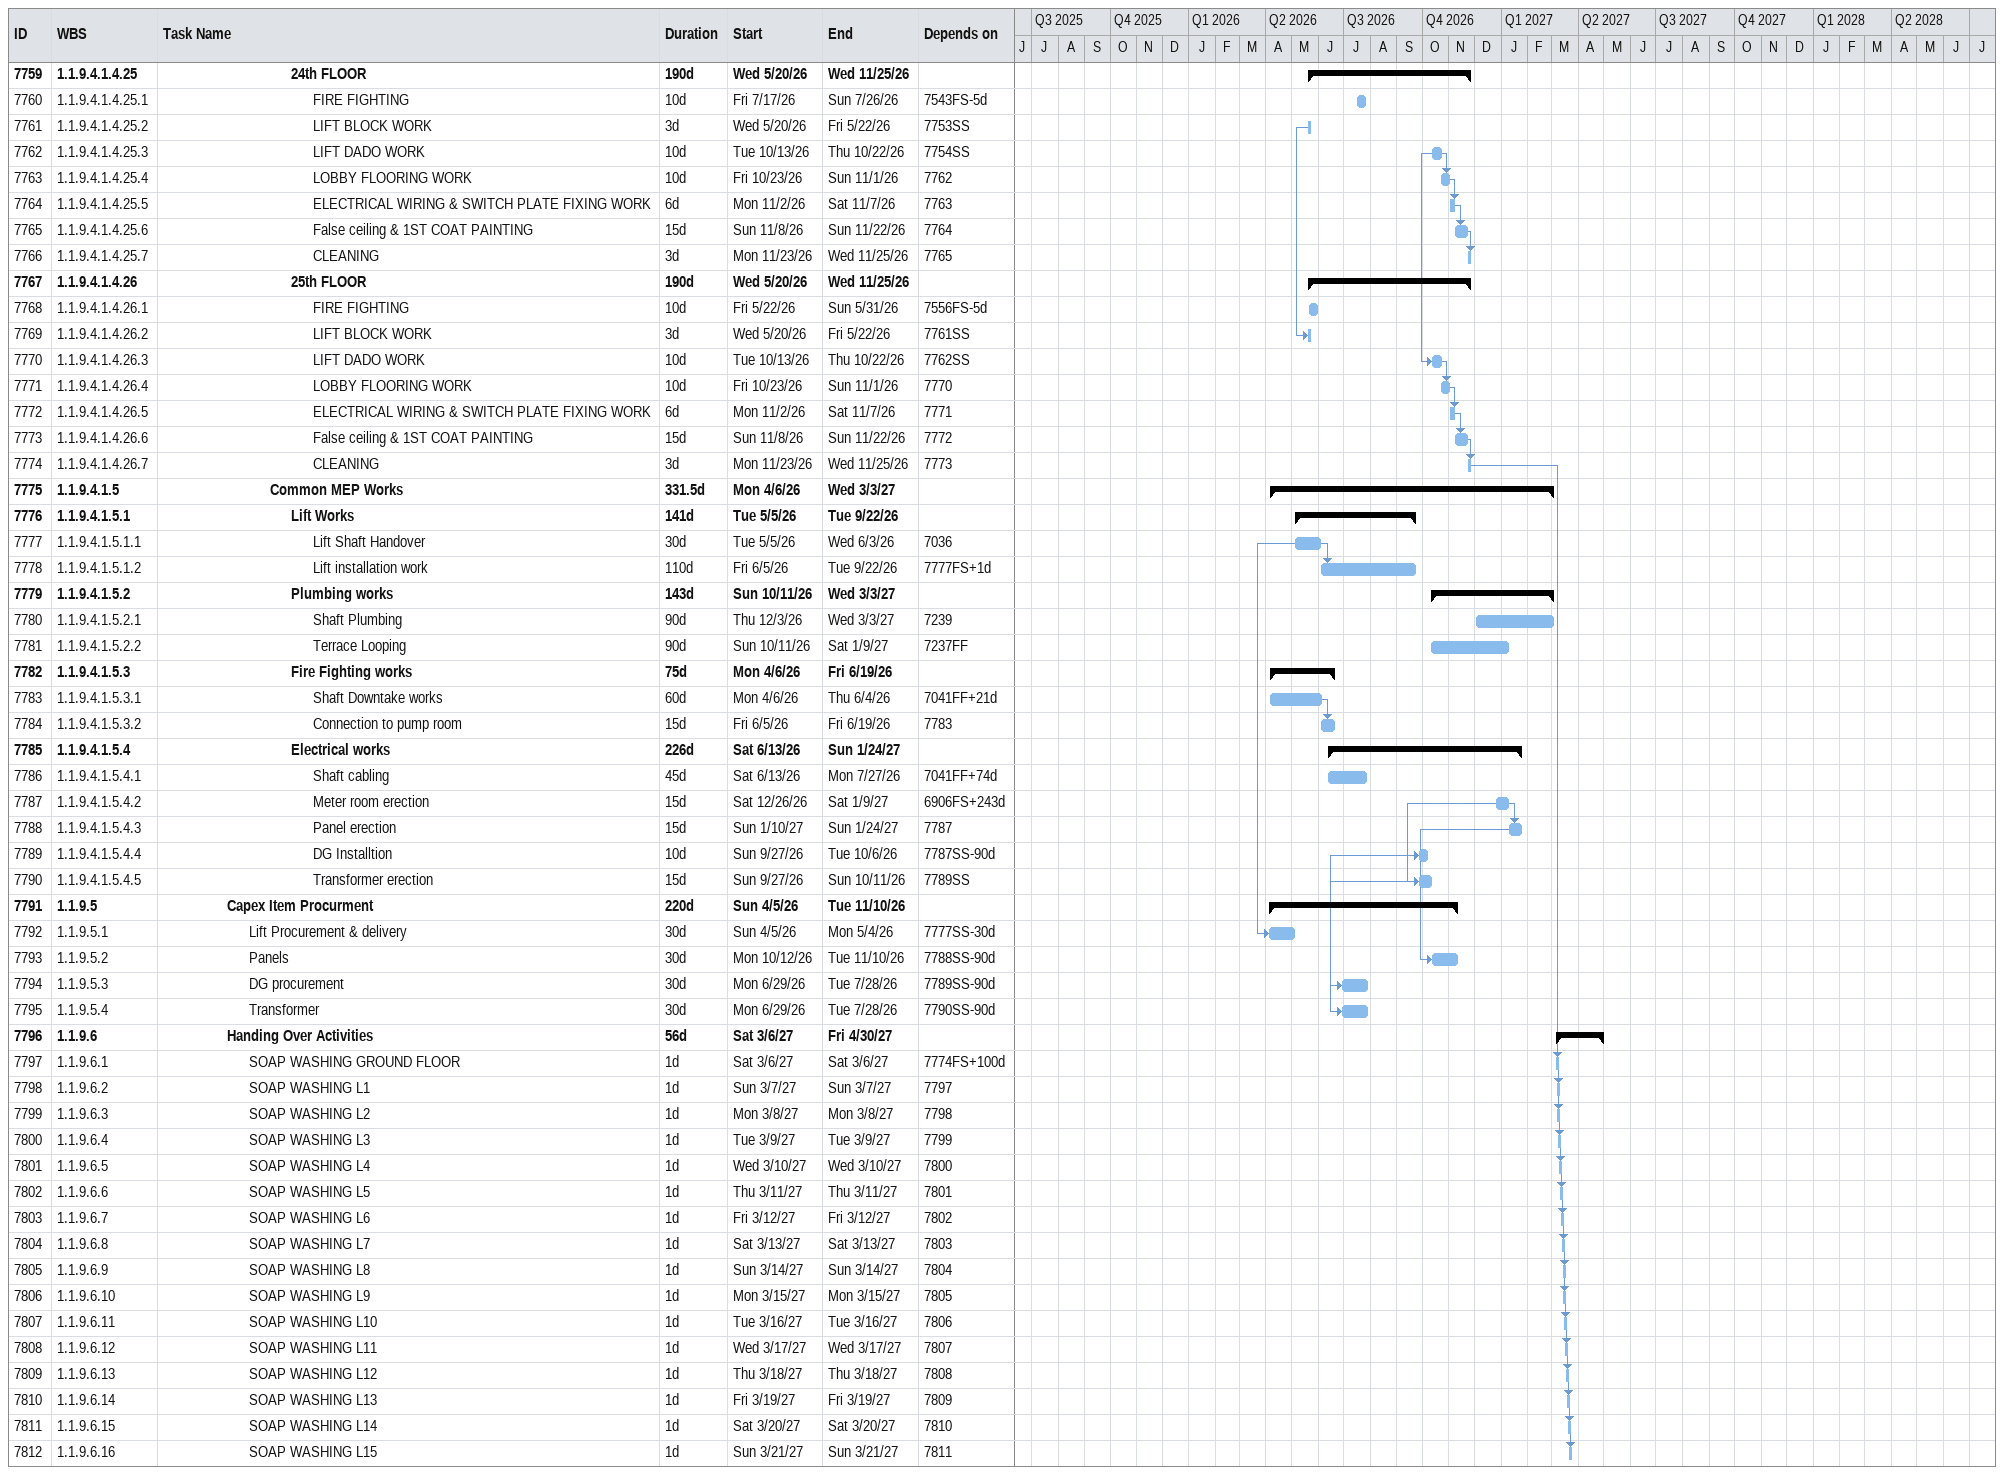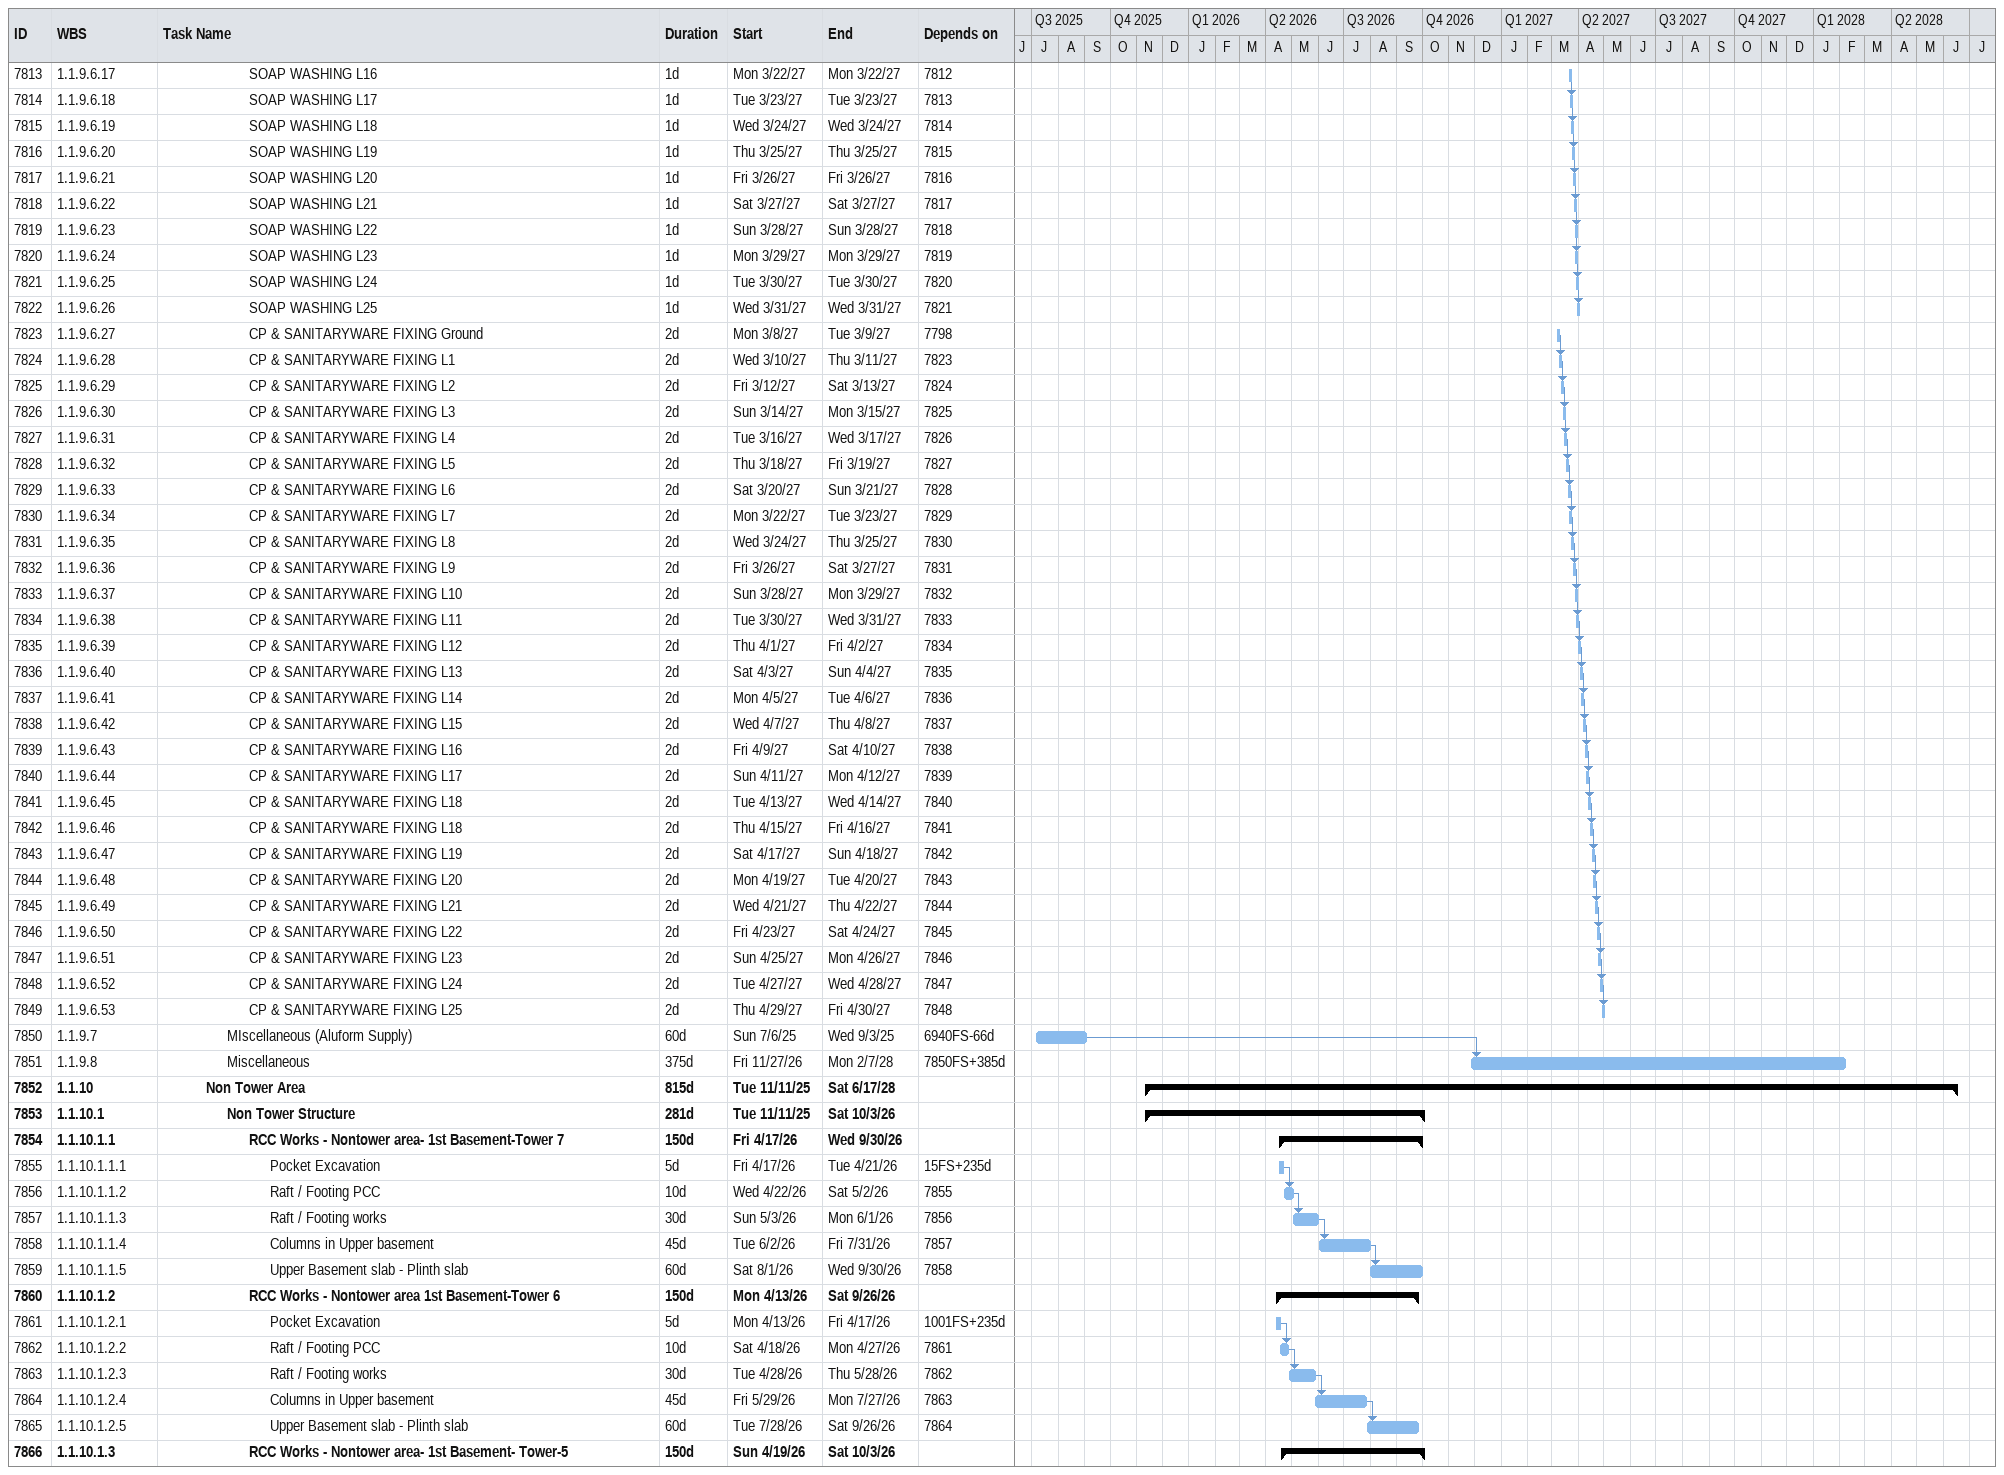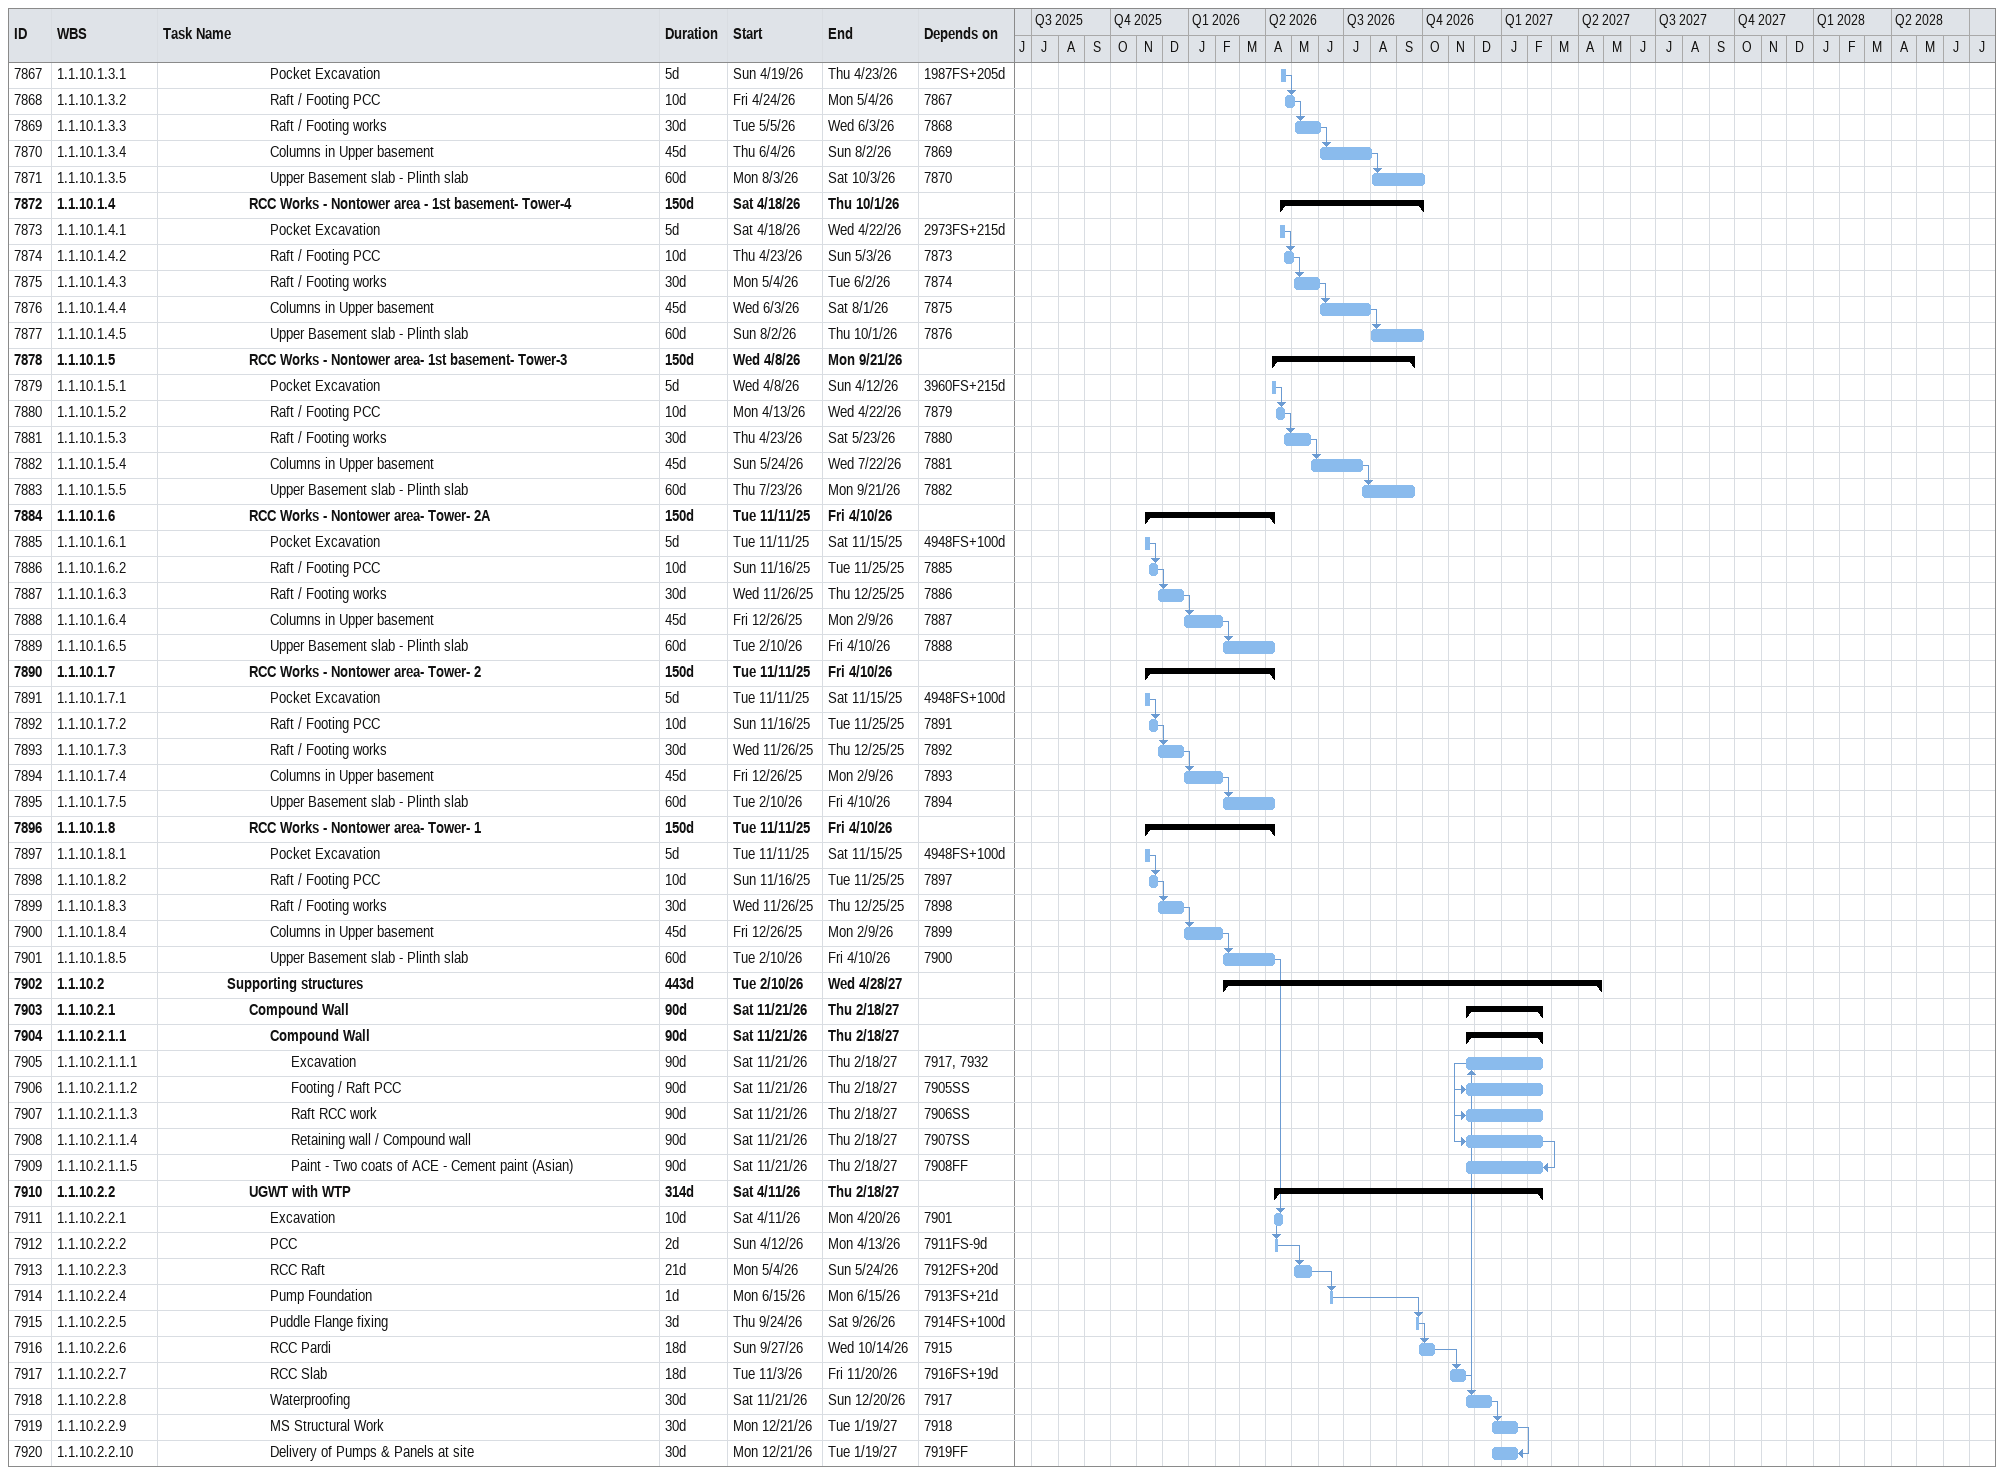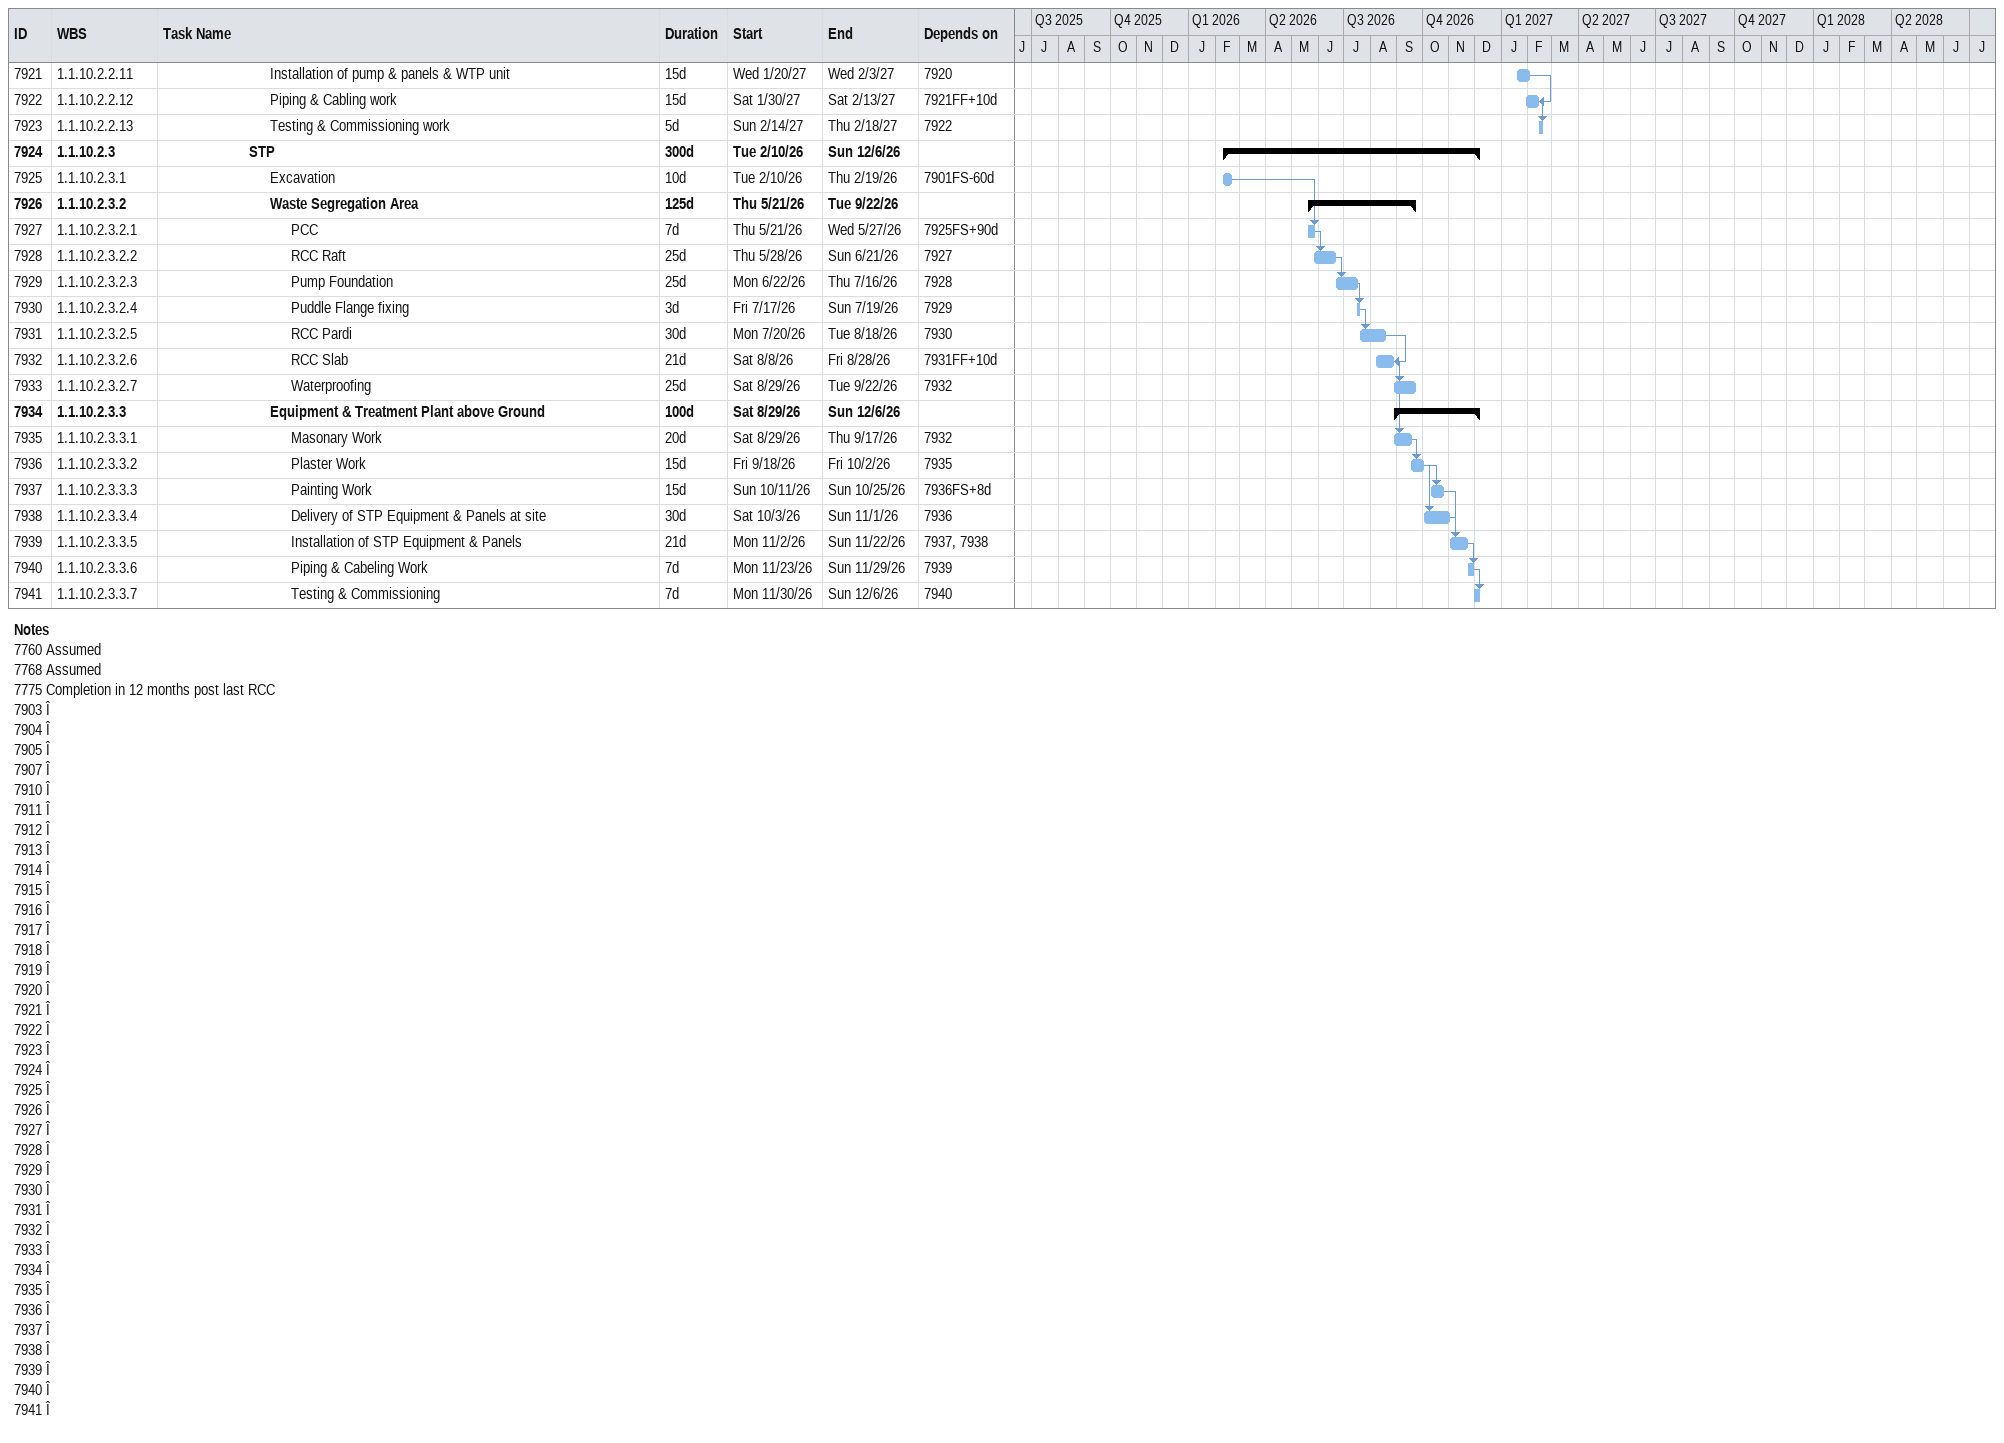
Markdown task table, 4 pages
| ID | WBS | Task | Duration | Start | Finish | Predecessors |
|---|---|---|---|---|---|---|
| 7759 | 1.1.9.4.1.4.25 | **24th FLOOR** | 190d | 2026-05-20 | 2026-11-25 |  |
| 7760 | 1.1.9.4.1.4.25.1 | FIRE FIGHTING | 10d | 2026-07-17 | 2026-07-26 | 7543FS-5d |
| 7761 | 1.1.9.4.1.4.25.2 | LIFT BLOCK WORK | 3d | 2026-05-20 | 2026-05-22 | 7753SS |
| 7762 | 1.1.9.4.1.4.25.3 | LIFT DADO WORK | 10d | 2026-10-13 | 2026-10-22 | 7754SS |
| 7763 | 1.1.9.4.1.4.25.4 | LOBBY FLOORING WORK | 10d | 2026-10-23 | 2026-11-01 | 7762 |
| 7764 | 1.1.9.4.1.4.25.5 | ELECTRICAL WIRING & SWITCH PLATE FIXING WORK | 6d | 2026-11-02 | 2026-11-07 | 7763 |
| 7765 | 1.1.9.4.1.4.25.6 | False ceiling & 1ST COAT PAINTING | 15d | 2026-11-08 | 2026-11-22 | 7764 |
| 7766 | 1.1.9.4.1.4.25.7 | CLEANING | 3d | 2026-11-23 | 2026-11-25 | 7765 |
| 7767 | 1.1.9.4.1.4.26 | **25th FLOOR** | 190d | 2026-05-20 | 2026-11-25 |  |
| 7768 | 1.1.9.4.1.4.26.1 | FIRE FIGHTING | 10d | 2026-05-22 | 2026-05-31 | 7556FS-5d |
| 7769 | 1.1.9.4.1.4.26.2 | LIFT BLOCK WORK | 3d | 2026-05-20 | 2026-05-22 | 7761SS |
| 7770 | 1.1.9.4.1.4.26.3 | LIFT DADO WORK | 10d | 2026-10-13 | 2026-10-22 | 7762SS |
| 7771 | 1.1.9.4.1.4.26.4 | LOBBY FLOORING WORK | 10d | 2026-10-23 | 2026-11-01 | 7770 |
| 7772 | 1.1.9.4.1.4.26.5 | ELECTRICAL WIRING & SWITCH PLATE FIXING WORK | 6d | 2026-11-02 | 2026-11-07 | 7771 |
| 7773 | 1.1.9.4.1.4.26.6 | False ceiling & 1ST COAT PAINTING | 15d | 2026-11-08 | 2026-11-22 | 7772 |
| 7774 | 1.1.9.4.1.4.26.7 | CLEANING | 3d | 2026-11-23 | 2026-11-25 | 7773 |
| 7775 | 1.1.9.4.1.5 | **Common MEP Works** | 331.5d | 2026-04-06 | 2027-03-03 |  |
| 7776 | 1.1.9.4.1.5.1 | **Lift Works** | 141d | 2026-05-05 | 2026-09-22 |  |
| 7777 | 1.1.9.4.1.5.1.1 | Lift Shaft Handover | 30d | 2026-05-05 | 2026-06-03 | 7036 |
| 7778 | 1.1.9.4.1.5.1.2 | Lift installation work | 110d | 2026-06-05 | 2026-09-22 | 7777FS+1d |
| 7779 | 1.1.9.4.1.5.2 | **Plumbing works** | 143d | 2026-10-11 | 2027-03-03 |  |
| 7780 | 1.1.9.4.1.5.2.1 | Shaft Plumbing | 90d | 2026-12-03 | 2027-03-03 | 7239 |
| 7781 | 1.1.9.4.1.5.2.2 | Terrace Looping | 90d | 2026-10-11 | 2027-01-09 | 7237FF |
| 7782 | 1.1.9.4.1.5.3 | **Fire Fighting works** | 75d | 2026-04-06 | 2026-06-19 |  |
| 7783 | 1.1.9.4.1.5.3.1 | Shaft Downtake works | 60d | 2026-04-06 | 2026-06-04 | 7041FF+21d |
| 7784 | 1.1.9.4.1.5.3.2 | Connection to pump room | 15d | 2026-06-05 | 2026-06-19 | 7783 |
| 7785 | 1.1.9.4.1.5.4 | **Electrical works** | 226d | 2026-06-13 | 2027-01-24 |  |
| 7786 | 1.1.9.4.1.5.4.1 | Shaft cabling | 45d | 2026-06-13 | 2026-07-27 | 7041FF+74d |
| 7787 | 1.1.9.4.1.5.4.2 | Meter room erection | 15d | 2026-12-26 | 2027-01-09 | 6906FS+243d |
| 7788 | 1.1.9.4.1.5.4.3 | Panel erection | 15d | 2027-01-10 | 2027-01-24 | 7787 |
| 7789 | 1.1.9.4.1.5.4.4 | DG Installtion | 10d | 2026-09-27 | 2026-10-06 | 7787SS-90d |
| 7790 | 1.1.9.4.1.5.4.5 | Transformer erection | 15d | 2026-09-27 | 2026-10-11 | 7789SS |
| 7791 | 1.1.9.5 | **Capex Item Procurment** | 220d | 2026-04-05 | 2026-11-10 |  |
| 7792 | 1.1.9.5.1 | Lift Procurement & delivery | 30d | 2026-04-05 | 2026-05-04 | 7777SS-30d |
| 7793 | 1.1.9.5.2 | Panels | 30d | 2026-10-12 | 2026-11-10 | 7788SS-90d |
| 7794 | 1.1.9.5.3 | DG procurement | 30d | 2026-06-29 | 2026-07-28 | 7789SS-90d |
| 7795 | 1.1.9.5.4 | Transformer | 30d | 2026-06-29 | 2026-07-28 | 7790SS-90d |
| 7796 | 1.1.9.6 | **Handing Over Activities** | 56d | 2027-03-06 | 2027-04-30 |  |
| 7797 | 1.1.9.6.1 | SOAP WASHING GROUND FLOOR | 1d | 2027-03-06 | 2027-03-06 | 7774FS+100d |
| 7798 | 1.1.9.6.2 | SOAP WASHING L1 | 1d | 2027-03-07 | 2027-03-07 | 7797 |
| 7799 | 1.1.9.6.3 | SOAP WASHING L2 | 1d | 2027-03-08 | 2027-03-08 | 7798 |
| 7800 | 1.1.9.6.4 | SOAP WASHING L3 | 1d | 2027-03-09 | 2027-03-09 | 7799 |
| 7801 | 1.1.9.6.5 | SOAP WASHING L4 | 1d | 2027-03-10 | 2027-03-10 | 7800 |
| 7802 | 1.1.9.6.6 | SOAP WASHING L5 | 1d | 2027-03-11 | 2027-03-11 | 7801 |
| 7803 | 1.1.9.6.7 | SOAP WASHING L6 | 1d | 2027-03-12 | 2027-03-12 | 7802 |
| 7804 | 1.1.9.6.8 | SOAP WASHING L7 | 1d | 2027-03-13 | 2027-03-13 | 7803 |
| 7805 | 1.1.9.6.9 | SOAP WASHING L8 | 1d | 2027-03-14 | 2027-03-14 | 7804 |
| 7806 | 1.1.9.6.10 | SOAP WASHING L9 | 1d | 2027-03-15 | 2027-03-15 | 7805 |
| 7807 | 1.1.9.6.11 | SOAP WASHING L10 | 1d | 2027-03-16 | 2027-03-16 | 7806 |
| 7808 | 1.1.9.6.12 | SOAP WASHING L11 | 1d | 2027-03-17 | 2027-03-17 | 7807 |
| 7809 | 1.1.9.6.13 | SOAP WASHING L12 | 1d | 2027-03-18 | 2027-03-18 | 7808 |
| 7810 | 1.1.9.6.14 | SOAP WASHING L13 | 1d | 2027-03-19 | 2027-03-19 | 7809 |
| 7811 | 1.1.9.6.15 | SOAP WASHING L14 | 1d | 2027-03-20 | 2027-03-20 | 7810 |
| 7812 | 1.1.9.6.16 | SOAP WASHING L15 | 1d | 2027-03-21 | 2027-03-21 | 7811 |
| 7813 | 1.1.9.6.17 | SOAP WASHING L16 | 1d | 2027-03-22 | 2027-03-22 | 7812 |
| 7814 | 1.1.9.6.18 | SOAP WASHING L17 | 1d | 2027-03-23 | 2027-03-23 | 7813 |
| 7815 | 1.1.9.6.19 | SOAP WASHING L18 | 1d | 2027-03-24 | 2027-03-24 | 7814 |
| 7816 | 1.1.9.6.20 | SOAP WASHING L19 | 1d | 2027-03-25 | 2027-03-25 | 7815 |
| 7817 | 1.1.9.6.21 | SOAP WASHING L20 | 1d | 2027-03-26 | 2027-03-26 | 7816 |
| 7818 | 1.1.9.6.22 | SOAP WASHING L21 | 1d | 2027-03-27 | 2027-03-27 | 7817 |
| 7819 | 1.1.9.6.23 | SOAP WASHING L22 | 1d | 2027-03-28 | 2027-03-28 | 7818 |
| 7820 | 1.1.9.6.24 | SOAP WASHING L23 | 1d | 2027-03-29 | 2027-03-29 | 7819 |
| 7821 | 1.1.9.6.25 | SOAP WASHING L24 | 1d | 2027-03-30 | 2027-03-30 | 7820 |
| 7822 | 1.1.9.6.26 | SOAP WASHING L25 | 1d | 2027-03-31 | 2027-03-31 | 7821 |
| 7823 | 1.1.9.6.27 | CP & SANITARYWARE FIXING Ground | 2d | 2027-03-08 | 2027-03-09 | 7798 |
| 7824 | 1.1.9.6.28 | CP & SANITARYWARE FIXING L1 | 2d | 2027-03-10 | 2027-03-11 | 7823 |
| 7825 | 1.1.9.6.29 | CP & SANITARYWARE FIXING L2 | 2d | 2027-03-12 | 2027-03-13 | 7824 |
| 7826 | 1.1.9.6.30 | CP & SANITARYWARE FIXING L3 | 2d | 2027-03-14 | 2027-03-15 | 7825 |
| 7827 | 1.1.9.6.31 | CP & SANITARYWARE FIXING L4 | 2d | 2027-03-16 | 2027-03-17 | 7826 |
| 7828 | 1.1.9.6.32 | CP & SANITARYWARE FIXING L5 | 2d | 2027-03-18 | 2027-03-19 | 7827 |
| 7829 | 1.1.9.6.33 | CP & SANITARYWARE FIXING L6 | 2d | 2027-03-20 | 2027-03-21 | 7828 |
| 7830 | 1.1.9.6.34 | CP & SANITARYWARE FIXING L7 | 2d | 2027-03-22 | 2027-03-23 | 7829 |
| 7831 | 1.1.9.6.35 | CP & SANITARYWARE FIXING L8 | 2d | 2027-03-24 | 2027-03-25 | 7830 |
| 7832 | 1.1.9.6.36 | CP & SANITARYWARE FIXING L9 | 2d | 2027-03-26 | 2027-03-27 | 7831 |
| 7833 | 1.1.9.6.37 | CP & SANITARYWARE FIXING L10 | 2d | 2027-03-28 | 2027-03-29 | 7832 |
| 7834 | 1.1.9.6.38 | CP & SANITARYWARE FIXING L11 | 2d | 2027-03-30 | 2027-03-31 | 7833 |
| 7835 | 1.1.9.6.39 | CP & SANITARYWARE FIXING L12 | 2d | 2027-04-01 | 2027-04-02 | 7834 |
| 7836 | 1.1.9.6.40 | CP & SANITARYWARE FIXING L13 | 2d | 2027-04-03 | 2027-04-04 | 7835 |
| 7837 | 1.1.9.6.41 | CP & SANITARYWARE FIXING L14 | 2d | 2027-04-05 | 2027-04-06 | 7836 |
| 7838 | 1.1.9.6.42 | CP & SANITARYWARE FIXING L15 | 2d | 2027-04-07 | 2027-04-08 | 7837 |
| 7839 | 1.1.9.6.43 | CP & SANITARYWARE FIXING L16 | 2d | 2027-04-09 | 2027-04-10 | 7838 |
| 7840 | 1.1.9.6.44 | CP & SANITARYWARE FIXING L17 | 2d | 2027-04-11 | 2027-04-12 | 7839 |
| 7841 | 1.1.9.6.45 | CP & SANITARYWARE FIXING L18 | 2d | 2027-04-13 | 2027-04-14 | 7840 |
| 7842 | 1.1.9.6.46 | CP & SANITARYWARE FIXING L18 | 2d | 2027-04-15 | 2027-04-16 | 7841 |
| 7843 | 1.1.9.6.47 | CP & SANITARYWARE FIXING L19 | 2d | 2027-04-17 | 2027-04-18 | 7842 |
| 7844 | 1.1.9.6.48 | CP & SANITARYWARE FIXING L20 | 2d | 2027-04-19 | 2027-04-20 | 7843 |
| 7845 | 1.1.9.6.49 | CP & SANITARYWARE FIXING L21 | 2d | 2027-04-21 | 2027-04-22 | 7844 |
| 7846 | 1.1.9.6.50 | CP & SANITARYWARE FIXING L22 | 2d | 2027-04-23 | 2027-04-24 | 7845 |
| 7847 | 1.1.9.6.51 | CP & SANITARYWARE FIXING L23 | 2d | 2027-04-25 | 2027-04-26 | 7846 |
| 7848 | 1.1.9.6.52 | CP & SANITARYWARE FIXING L24 | 2d | 2027-04-27 | 2027-04-28 | 7847 |
| 7849 | 1.1.9.6.53 | CP & SANITARYWARE FIXING L25 | 2d | 2027-04-29 | 2027-04-30 | 7848 |
| 7850 | 1.1.9.7 | MIscellaneous (Aluform Supply) | 60d | 2025-07-06 | 2025-09-03 | 6940FS-66d |
| 7851 | 1.1.9.8 | Miscellaneous | 375d | 2026-11-27 | 2028-02-07 | 7850FS+385d |
| 7852 | 1.1.10 | **Non Tower Area** | 815d | 2025-11-11 | 2028-06-17 |  |
| 7853 | 1.1.10.1 | **Non Tower Structure** | 281d | 2025-11-11 | 2026-10-03 |  |
| 7854 | 1.1.10.1.1 | **RCC Works - Nontower area- 1st Basement-Tower 7** | 150d | 2026-04-17 | 2026-09-30 |  |
| 7855 | 1.1.10.1.1.1 | Pocket Excavation | 5d | 2026-04-17 | 2026-04-21 | 15FS+235d |
| 7856 | 1.1.10.1.1.2 | Raft / Footing PCC | 10d | 2026-04-22 | 2026-05-02 | 7855 |
| 7857 | 1.1.10.1.1.3 | Raft / Footing works | 30d | 2026-05-03 | 2026-06-01 | 7856 |
| 7858 | 1.1.10.1.1.4 | Columns in Upper basement | 45d | 2026-06-02 | 2026-07-31 | 7857 |
| 7859 | 1.1.10.1.1.5 | Upper Basement slab - Plinth slab | 60d | 2026-08-01 | 2026-09-30 | 7858 |
| 7860 | 1.1.10.1.2 | **RCC Works - Nontower area 1st Basement-Tower 6** | 150d | 2026-04-13 | 2026-09-26 |  |
| 7861 | 1.1.10.1.2.1 | Pocket Excavation | 5d | 2026-04-13 | 2026-04-17 | 1001FS+235d |
| 7862 | 1.1.10.1.2.2 | Raft / Footing PCC | 10d | 2026-04-18 | 2026-04-27 | 7861 |
| 7863 | 1.1.10.1.2.3 | Raft / Footing works | 30d | 2026-04-28 | 2026-05-28 | 7862 |
| 7864 | 1.1.10.1.2.4 | Columns in Upper basement | 45d | 2026-05-29 | 2026-07-27 | 7863 |
| 7865 | 1.1.10.1.2.5 | Upper Basement slab - Plinth slab | 60d | 2026-07-28 | 2026-09-26 | 7864 |
| 7866 | 1.1.10.1.3 | **RCC Works - Nontower area- 1st Basement- Tower-5** | 150d | 2026-04-19 | 2026-10-03 |  |
| 7867 | 1.1.10.1.3.1 | Pocket Excavation | 5d | 2026-04-19 | 2026-04-23 | 1987FS+205d |
| 7868 | 1.1.10.1.3.2 | Raft / Footing PCC | 10d | 2026-04-24 | 2026-05-04 | 7867 |
| 7869 | 1.1.10.1.3.3 | Raft / Footing works | 30d | 2026-05-05 | 2026-06-03 | 7868 |
| 7870 | 1.1.10.1.3.4 | Columns in Upper basement | 45d | 2026-06-04 | 2026-08-02 | 7869 |
| 7871 | 1.1.10.1.3.5 | Upper Basement slab - Plinth slab | 60d | 2026-08-03 | 2026-10-03 | 7870 |
| 7872 | 1.1.10.1.4 | **RCC Works - Nontower area - 1st basement- Tower-4** | 150d | 2026-04-18 | 2026-10-01 |  |
| 7873 | 1.1.10.1.4.1 | Pocket Excavation | 5d | 2026-04-18 | 2026-04-22 | 2973FS+215d |
| 7874 | 1.1.10.1.4.2 | Raft / Footing PCC | 10d | 2026-04-23 | 2026-05-03 | 7873 |
| 7875 | 1.1.10.1.4.3 | Raft / Footing works | 30d | 2026-05-04 | 2026-06-02 | 7874 |
| 7876 | 1.1.10.1.4.4 | Columns in Upper basement | 45d | 2026-06-03 | 2026-08-01 | 7875 |
| 7877 | 1.1.10.1.4.5 | Upper Basement slab - Plinth slab | 60d | 2026-08-02 | 2026-10-01 | 7876 |
| 7878 | 1.1.10.1.5 | **RCC Works - Nontower area- 1st basement- Tower-3** | 150d | 2026-04-08 | 2026-09-21 |  |
| 7879 | 1.1.10.1.5.1 | Pocket Excavation | 5d | 2026-04-08 | 2026-04-12 | 3960FS+215d |
| 7880 | 1.1.10.1.5.2 | Raft / Footing PCC | 10d | 2026-04-13 | 2026-04-22 | 7879 |
| 7881 | 1.1.10.1.5.3 | Raft / Footing works | 30d | 2026-04-23 | 2026-05-23 | 7880 |
| 7882 | 1.1.10.1.5.4 | Columns in Upper basement | 45d | 2026-05-24 | 2026-07-22 | 7881 |
| 7883 | 1.1.10.1.5.5 | Upper Basement slab - Plinth slab | 60d | 2026-07-23 | 2026-09-21 | 7882 |
| 7884 | 1.1.10.1.6 | **RCC Works - Nontower area- Tower- 2A** | 150d | 2025-11-11 | 2026-04-10 |  |
| 7885 | 1.1.10.1.6.1 | Pocket Excavation | 5d | 2025-11-11 | 2025-11-15 | 4948FS+100d |
| 7886 | 1.1.10.1.6.2 | Raft / Footing PCC | 10d | 2025-11-16 | 2025-11-25 | 7885 |
| 7887 | 1.1.10.1.6.3 | Raft / Footing works | 30d | 2025-11-26 | 2025-12-25 | 7886 |
| 7888 | 1.1.10.1.6.4 | Columns in Upper basement | 45d | 2025-12-26 | 2026-02-09 | 7887 |
| 7889 | 1.1.10.1.6.5 | Upper Basement slab - Plinth slab | 60d | 2026-02-10 | 2026-04-10 | 7888 |
| 7890 | 1.1.10.1.7 | **RCC Works - Nontower area- Tower- 2** | 150d | 2025-11-11 | 2026-04-10 |  |
| 7891 | 1.1.10.1.7.1 | Pocket Excavation | 5d | 2025-11-11 | 2025-11-15 | 4948FS+100d |
| 7892 | 1.1.10.1.7.2 | Raft / Footing PCC | 10d | 2025-11-16 | 2025-11-25 | 7891 |
| 7893 | 1.1.10.1.7.3 | Raft / Footing works | 30d | 2025-11-26 | 2025-12-25 | 7892 |
| 7894 | 1.1.10.1.7.4 | Columns in Upper basement | 45d | 2025-12-26 | 2026-02-09 | 7893 |
| 7895 | 1.1.10.1.7.5 | Upper Basement slab - Plinth slab | 60d | 2026-02-10 | 2026-04-10 | 7894 |
| 7896 | 1.1.10.1.8 | **RCC Works - Nontower area- Tower- 1** | 150d | 2025-11-11 | 2026-04-10 |  |
| 7897 | 1.1.10.1.8.1 | Pocket Excavation | 5d | 2025-11-11 | 2025-11-15 | 4948FS+100d |
| 7898 | 1.1.10.1.8.2 | Raft / Footing PCC | 10d | 2025-11-16 | 2025-11-25 | 7897 |
| 7899 | 1.1.10.1.8.3 | Raft / Footing works | 30d | 2025-11-26 | 2025-12-25 | 7898 |
| 7900 | 1.1.10.1.8.4 | Columns in Upper basement | 45d | 2025-12-26 | 2026-02-09 | 7899 |
| 7901 | 1.1.10.1.8.5 | Upper Basement slab - Plinth slab | 60d | 2026-02-10 | 2026-04-10 | 7900 |
| 7902 | 1.1.10.2 | **Supporting structures** | 443d | 2026-02-10 | 2027-04-28 |  |
| 7903 | 1.1.10.2.1 | **Compound Wall** | 90d | 2026-11-21 | 2027-02-18 |  |
| 7904 | 1.1.10.2.1.1 | **Compound Wall** | 90d | 2026-11-21 | 2027-02-18 |  |
| 7905 | 1.1.10.2.1.1.1 | Excavation | 90d | 2026-11-21 | 2027-02-18 | 7917, 7932 |
| 7906 | 1.1.10.2.1.1.2 | Footing / Raft PCC | 90d | 2026-11-21 | 2027-02-18 | 7905SS |
| 7907 | 1.1.10.2.1.1.3 | Raft RCC work | 90d | 2026-11-21 | 2027-02-18 | 7906SS |
| 7908 | 1.1.10.2.1.1.4 | Retaining wall / Compound wall | 90d | 2026-11-21 | 2027-02-18 | 7907SS |
| 7909 | 1.1.10.2.1.1.5 | Paint - Two coats of ACE - Cement paint (Asian) | 90d | 2026-11-21 | 2027-02-18 | 7908FF |
| 7910 | 1.1.10.2.2 | **UGWT with WTP** | 314d | 2026-04-11 | 2027-02-18 |  |
| 7911 | 1.1.10.2.2.1 | Excavation | 10d | 2026-04-11 | 2026-04-20 | 7901 |
| 7912 | 1.1.10.2.2.2 | PCC | 2d | 2026-04-12 | 2026-04-13 | 7911FS-9d |
| 7913 | 1.1.10.2.2.3 | RCC Raft | 21d | 2026-05-04 | 2026-05-24 | 7912FS+20d |
| 7914 | 1.1.10.2.2.4 | Pump Foundation | 1d | 2026-06-15 | 2026-06-15 | 7913FS+21d |
| 7915 | 1.1.10.2.2.5 | Puddle Flange fixing | 3d | 2026-09-24 | 2026-09-26 | 7914FS+100d |
| 7916 | 1.1.10.2.2.6 | RCC Pardi | 18d | 2026-09-27 | 2026-10-14 | 7915 |
| 7917 | 1.1.10.2.2.7 | RCC Slab | 18d | 2026-11-03 | 2026-11-20 | 7916FS+19d |
| 7918 | 1.1.10.2.2.8 | Waterproofing | 30d | 2026-11-21 | 2026-12-20 | 7917 |
| 7919 | 1.1.10.2.2.9 | MS Structural Work | 30d | 2026-12-21 | 2027-01-19 | 7918 |
| 7920 | 1.1.10.2.2.10 | Delivery of Pumps & Panels at site | 30d | 2026-12-21 | 2027-01-19 | 7919FF |
| 7921 | 1.1.10.2.2.11 | Installation of pump & panels & WTP unit | 15d | 2027-01-20 | 2027-02-03 | 7920 |
| 7922 | 1.1.10.2.2.12 | Piping & Cabling work | 15d | 2027-01-30 | 2027-02-13 | 7921FF+10d |
| 7923 | 1.1.10.2.2.13 | Testing & Commissioning work | 5d | 2027-02-14 | 2027-02-18 | 7922 |
| 7924 | 1.1.10.2.3 | **STP** | 300d | 2026-02-10 | 2026-12-06 |  |
| 7925 | 1.1.10.2.3.1 | Excavation | 10d | 2026-02-10 | 2026-02-19 | 7901FS-60d |
| 7926 | 1.1.10.2.3.2 | **Waste Segregation Area** | 125d | 2026-05-21 | 2026-09-22 |  |
| 7927 | 1.1.10.2.3.2.1 | PCC | 7d | 2026-05-21 | 2026-05-27 | 7925FS+90d |
| 7928 | 1.1.10.2.3.2.2 | RCC Raft | 25d | 2026-05-28 | 2026-06-21 | 7927 |
| 7929 | 1.1.10.2.3.2.3 | Pump Foundation | 25d | 2026-06-22 | 2026-07-16 | 7928 |
| 7930 | 1.1.10.2.3.2.4 | Puddle Flange fixing | 3d | 2026-07-17 | 2026-07-19 | 7929 |
| 7931 | 1.1.10.2.3.2.5 | RCC Pardi | 30d | 2026-07-20 | 2026-08-18 | 7930 |
| 7932 | 1.1.10.2.3.2.6 | RCC Slab | 21d | 2026-08-08 | 2026-08-28 | 7931FF+10d |
| 7933 | 1.1.10.2.3.2.7 | Waterproofing | 25d | 2026-08-29 | 2026-09-22 | 7932 |
| 7934 | 1.1.10.2.3.3 | **Equipment & Treatment Plant above Ground** | 100d | 2026-08-29 | 2026-12-06 |  |
| 7935 | 1.1.10.2.3.3.1 | Masonary Work | 20d | 2026-08-29 | 2026-09-17 | 7932 |
| 7936 | 1.1.10.2.3.3.2 | Plaster Work | 15d | 2026-09-18 | 2026-10-02 | 7935 |
| 7937 | 1.1.10.2.3.3.3 | Painting Work | 15d | 2026-10-11 | 2026-10-25 | 7936FS+8d |
| 7938 | 1.1.10.2.3.3.4 | Delivery of STP Equipment & Panels at site | 30d | 2026-10-03 | 2026-11-01 | 7936 |
| 7939 | 1.1.10.2.3.3.5 | Installation of STP Equipment & Panels | 21d | 2026-11-02 | 2026-11-22 | 7937, 7938 |
| 7940 | 1.1.10.2.3.3.6 | Piping & Cabeling Work | 7d | 2026-11-23 | 2026-11-29 | 7939 |
| 7941 | 1.1.10.2.3.3.7 | Testing & Commissioning | 7d | 2026-11-30 | 2026-12-06 | 7940 |

Notes
- 7760: Assumed
- 7768: Assumed
- 7775: Completion in 12 months post last RCC
- 7903: Î
- 7904: Î
- 7905: Î
- 7907: Î
- 7910: Î
- 7911: Î
- 7912: Î
- 7913: Î
- 7914: Î
- 7915: Î
- 7916: Î
- 7917: Î
- 7918: Î
- 7919: Î
- 7920: Î
- 7921: Î
- 7922: Î
- 7923: Î
- 7924: Î
- 7925: Î
- 7926: Î
- 7927: Î
- 7928: Î
- 7929: Î
- 7930: Î
- 7931: Î
- 7932: Î
- 7933: Î
- 7934: Î
- 7935: Î
- 7936: Î
- 7937: Î
- 7938: Î
- 7939: Î
- 7940: Î
- 7941: Î
